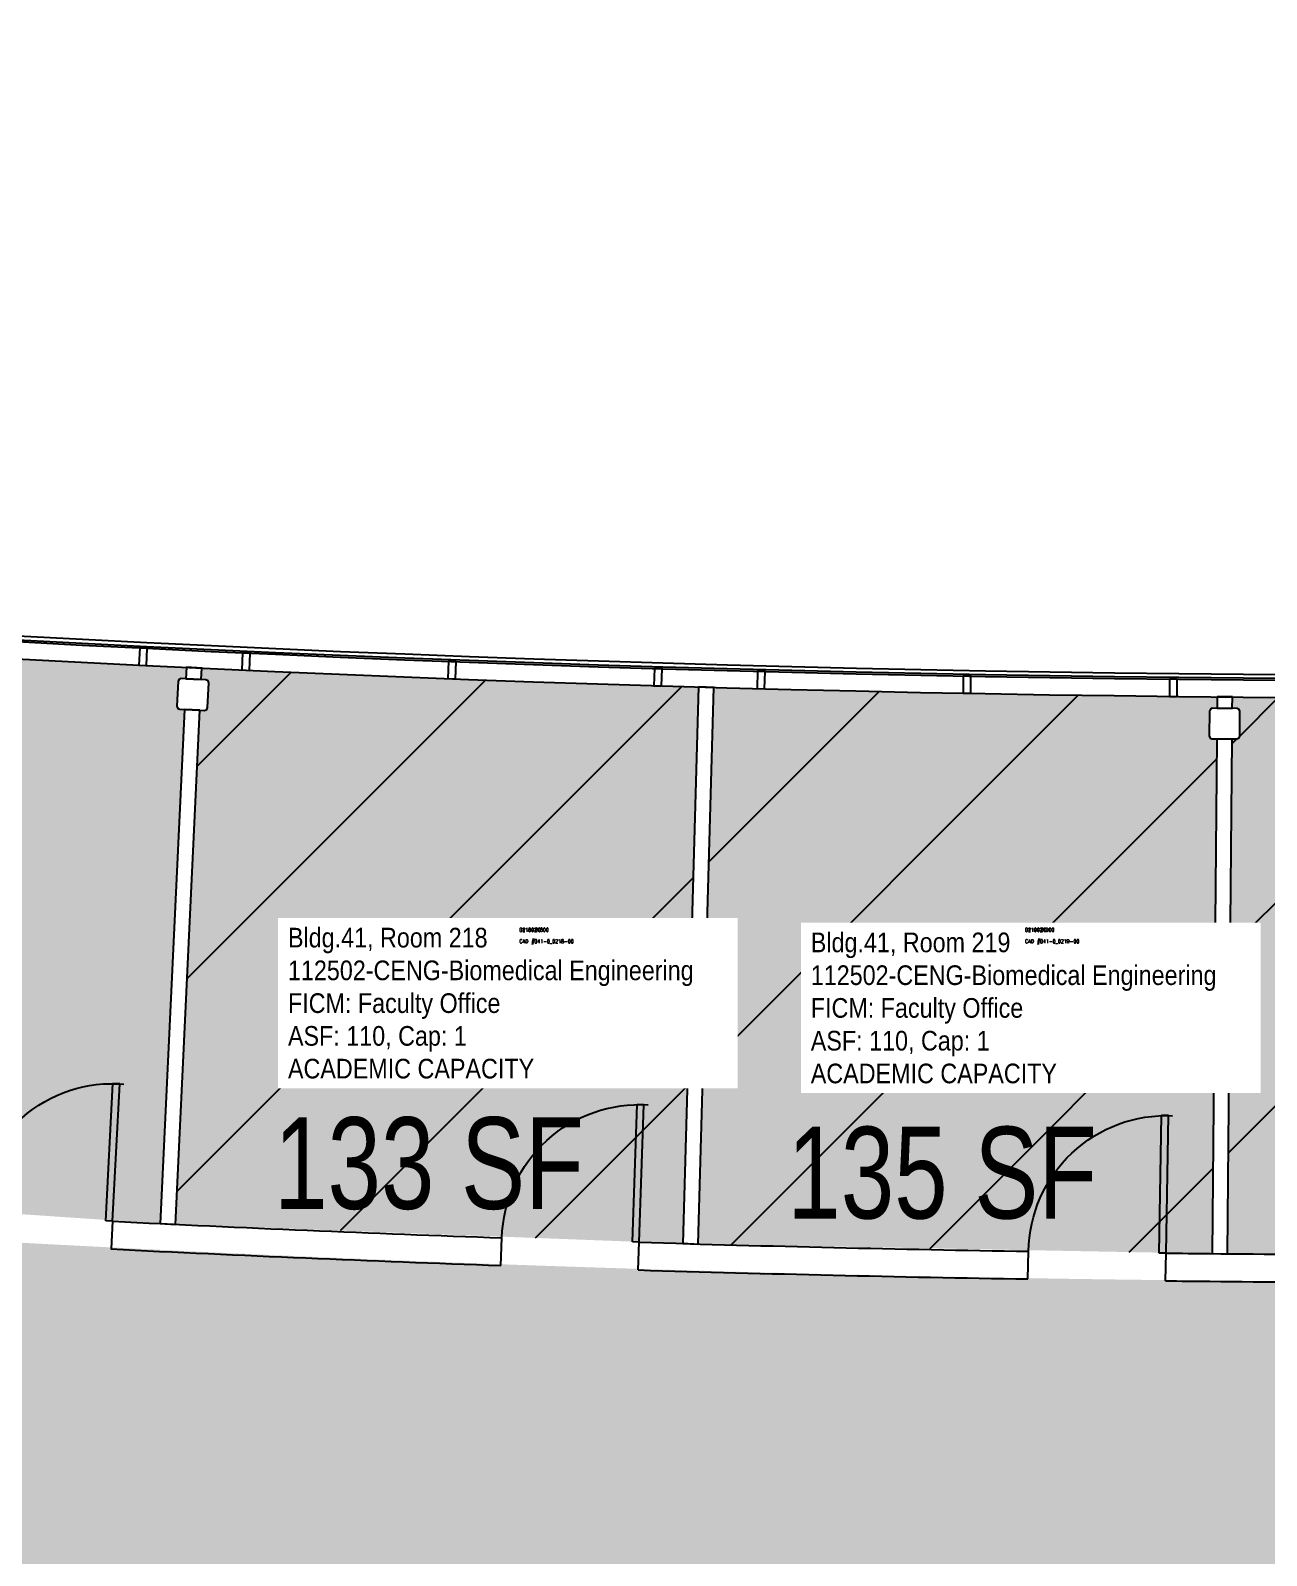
# Model space of a CAD drawing. Header units: inches. Extents: x -2827 to 2347, y -4 to 3466.
# Drawn here: x -2024.8 to -1701.1, y 3062.5 to 3461.7 of the extents above; entities that cross this region are included whole.
import ezdxf
from ezdxf.enums import TextEntityAlignment as Align

# ---------------------------------------------------------------- set-up
doc = ezdxf.new("R2010")
doc.units = ezdxf.units.IN
doc.header["$LTSCALE"] = 10
doc.header["$MEASUREMENT"] = 0
for name, color, linetype in [('A-DOOR', 2, 'CONTINUOUS'), ('A-GLAZ', 1, 'CONTINUOUS'), ('A-GLAZ-SILL', 2, 'CONTINUOUS'), ('A-IDEN-CNUM', 7, 'CONTINUOUS'), ('A-IDEN-RNUM', 7, 'CONTINUOUS'), ('A-IDEN-SNUM', 4, 'CONTINUOUS'), ('A-IDEN-VNUM', 4, 'CONTINUOUS'), ('A-WALL', 5, 'CONTINUOUS'), ('AREA-TEXT', 3, 'CONTINUOUS'), ('Rooms-Capacity', 4, 'CONTINUOUS'), ('Rooms-Category-Color', 7, 'CONTINUOUS'), ('Rooms-College-Color', 7, 'CONTINUOUS'), ('Rooms-Department-Color', 7, 'CONTINUOUS'), ('Rooms-Division-Color', 7, 'CONTINUOUS'), ('Rooms-Information', 7, 'CONTINUOUS')]:
    doc.layers.add(name, color=color, linetype=linetype)
doc.styles.add('AREA', font='arial.ttf', dxfattribs={"height": 24})
doc.styles.add('ROOMSNUMBER', font='TXT.SHX', dxfattribs={"height": 1})
doc.styles.add('ROOMVNUMBER', font='arial.ttf', dxfattribs={"width": 0.85, "height": 30})
pattern_1 = [(45, (0, 0), (-26.51650429449553, 26.51650429449553), [])]

msp = doc.modelspace()

# ---------------------------------------------------------------- hatches: boundary and pattern name
at = {"layer": 'Rooms-Capacity'}
h = msp.add_hatch(dxfattribs=at)
h.set_pattern_fill('ANSI31', color=256, scale=300, style=0)
h.set_pattern_definition(pattern_1)
edge = h.paths.add_edge_path()
edge.add_arc((-1636.057169959459, 10661.34029113917), 7374.563245973552, 267.327752707746, 268.3391322588863)
edge.add_line((-1849.798200398684, 3289.875182982534), (-1854.071101881622, 3144.206121759868))
edge.add_line((-1854.071101881622, 3144.206121759868), (-1986.810942351818, 3149.21126877889))
edge.add_line((-1986.810942351818, 3149.21126877889), (-1980.437057192814, 3283.806480927088))
edge.add_line((-1980.437057192814, 3283.806480927088), (-1979.188570931554, 3283.745051598176))
edge.add_line((-1979.188570931554, 3283.745051598176), (-1978.579566866159, 3284.009224139154))
edge.add_line((-1978.579566866159, 3284.009224139154), (-1978.402619451284, 3284.457287676632))
edge.add_line((-1978.402619451284, 3284.457287676632), (-1978.083186000586, 3290.949433904141))
edge.add_line((-1978.083186000586, 3290.949433904141), (-1978.253949254751, 3291.46382047236))
edge.add_line((-1978.253949254751, 3291.46382047236), (-1978.795422062278, 3291.735385362059))
edge.add_line((-1978.795422062278, 3291.735385362059), (-1980.05780418822, 3291.811197567928))
edge.add_line((-1980.05780418822, 3291.811197567928), (-1979.878532454371, 3294.796329446137))
h = msp.add_hatch(dxfattribs=at)
h.set_pattern_fill('ANSI31', color=256, scale=300, style=0)
h.set_pattern_definition(pattern_1)
edge = h.paths.add_edge_path()
edge.add_arc((-1647.907110858887, 10352.68776579276), 7065.697584003796, 268.39507723192, 269.4640162943948)
edge.add_line((-1714.003489533209, 3287.299339292545), (-1714.030813942416, 3284.298988319281))
edge.add_line((-1714.030813942416, 3284.298988319281), (-1715.296474292874, 3284.310514777899))
edge.add_line((-1715.296474292874, 3284.310514777899), (-1715.781473606825, 3284.069557083771))
edge.add_line((-1715.781473606825, 3284.069557083771), (-1716.053273186088, 3283.567375900224))
edge.add_line((-1716.053273186088, 3283.567375900224), (-1716.112466722727, 3277.067645424977))
edge.add_line((-1716.112466722727, 3277.067645424977), (-1715.820876210928, 3276.467191524804))
edge.add_line((-1715.820876210928, 3276.467191524804), (-1715.369327917695, 3276.310846494511))
edge.add_line((-1715.369327917695, 3276.310846494511), (-1714.120613709104, 3276.299533021633))
edge.add_line((-1714.120613709104, 3276.299533021633), (-1715.380785617277, 3141.55557640229))
edge.add_line((-1715.380785617277, 3141.55557640229), (-1849.925081238151, 3144.070639418438))
edge.add_line((-1849.925081238151, 3144.070639418438), (-1845.799802929163, 3289.761967582628))
h = msp.add_hatch(dxfattribs=at)
h.set_pattern_fill('ANSI31', color=256, scale=300, style=0)
h.set_pattern_definition(pattern_1)
edge = h.paths.add_edge_path()
edge.add_line((-1710.003585678622, 3287.263073719035), (-1710.030911561546, 3284.262560924481))
edge.add_line((-1710.030911561546, 3284.262560924481), (-1708.796743795276, 3284.251321271062))
edge.add_line((-1708.796743795276, 3284.251321271062), (-1708.244830310345, 3284.001657919958))
edge.add_line((-1708.244830310345, 3284.001657919958), (-1708.053604960442, 3283.494522308931))
edge.add_line((-1708.053604960442, 3283.494522308931), (-1708.112798422575, 3276.994791859761))
edge.add_line((-1708.112798422575, 3276.994791859761), (-1708.271660894156, 3276.540001740679))
edge.add_line((-1708.271660894156, 3276.540001740679), (-1708.869597405195, 3276.251652982086))
edge.add_line((-1708.869597405195, 3276.251652982086), (-1710.121418133378, 3276.192626208067))
edge.add_line((-1710.121418133378, 3276.192626208067), (-1711.304735515281, 3141.518608923177))
edge.add_line((-1711.304735515281, 3141.518608923177), (-1577.552935704589, 3141.679428348318))
edge.add_line((-1577.552935704589, 3141.679428348318), (-1578.925716775901, 3276.327399908896))
edge.add_line((-1578.925716775901, 3276.327399908896), (-1580.156946003437, 3276.314847115427))
edge.add_line((-1580.156946003437, 3276.314847115427), (-1580.61142770946, 3276.462447829545))
edge.add_line((-1580.61142770946, 3276.462447829545), (-1580.91455309093, 3277.057161999866))
edge.add_line((-1580.91455309093, 3277.057161999866), (-1580.980819389224, 3283.556824220344))
edge.add_line((-1580.980819389224, 3283.556824220344), (-1580.718762785196, 3284.064157793298))
edge.add_line((-1580.718762785196, 3284.064157793298), (-1580.238504528999, 3284.31443137303))
edge.add_line((-1580.238504528999, 3284.31443137303), (-1579.023131340742, 3284.326377719641))
edge.add_line((-1579.023131340742, 3284.326377719641), (-1579.054048195481, 3287.326108854264))
edge.add_arc((-1647.933518855004, 10360.24112820439), 7073.250402214454, 269.49720449495703, 270.5579564013719, ccw=False)
at = {"layer": 'Rooms-Category-Color', "true_color": 0xfa9ba3}
h = msp.add_hatch(color=241, dxfattribs=at)
edge = h.paths.add_edge_path()
edge.add_arc((-1657.814761675944, 10219.46817188877), 6932.104455000391, 265.0257859014682, 267.3040566304515)
edge.add_line((-1983.871338739991, 3295.036116940901), (-1984.021093761934, 3291.992504346768))
edge.add_line((-1984.021093761934, 3291.992504346768), (-1985.287568345666, 3292.054818758741))
edge.add_line((-1985.287568345666, 3292.054818758741), (-1985.781827971339, 3291.833476621658))
edge.add_line((-1985.781827971339, 3291.833476621658), (-1986.073519781232, 3291.342582643032))
edge.add_line((-1986.073519781232, 3291.342582643032), (-1986.392953246832, 3284.850436473265))
edge.add_line((-1986.392953246832, 3284.850436473265), (-1986.12564226985, 3284.238787259907))
edge.add_line((-1986.12564226985, 3284.238787259907), (-1985.680717125535, 3284.064484976232))
edge.add_line((-1985.680717125535, 3284.064484976232), (-1984.432121902629, 3284.005356553665))
edge.add_line((-1984.432121902629, 3284.005356553665), (-1990.805321961173, 3149.42461175854))
edge.add_line((-1990.805321961173, 3149.42461175854), (-2271.615825916301, 3168.279920347231))
edge.add_line((-2271.615825916301, 3168.279920347231), (-2258.879499047621, 3313.471259311657))
h = msp.add_hatch(color=241, dxfattribs=at)
edge = h.paths.add_edge_path()
edge.add_arc((-1636.057169959459, 10661.34029113917), 7374.563245973552, 267.327752707746, 268.3391322588863)
edge.add_line((-1849.798200398684, 3289.875182982534), (-1854.071101881622, 3144.206121759868))
edge.add_line((-1854.071101881622, 3144.206121759868), (-1986.810942351818, 3149.21126877889))
edge.add_line((-1986.810942351818, 3149.21126877889), (-1980.437057192814, 3283.806480927088))
edge.add_line((-1980.437057192814, 3283.806480927088), (-1979.188570931554, 3283.745051598176))
edge.add_line((-1979.188570931554, 3283.745051598176), (-1978.579566866159, 3284.009224139154))
edge.add_line((-1978.579566866159, 3284.009224139154), (-1978.402619451284, 3284.457287676632))
edge.add_line((-1978.402619451284, 3284.457287676632), (-1978.083186000586, 3290.949433904141))
edge.add_line((-1978.083186000586, 3290.949433904141), (-1978.253949254751, 3291.46382047236))
edge.add_line((-1978.253949254751, 3291.46382047236), (-1978.795422062278, 3291.735385362059))
edge.add_line((-1978.795422062278, 3291.735385362059), (-1980.05780418822, 3291.811197567928))
edge.add_line((-1980.05780418822, 3291.811197567928), (-1979.878532454371, 3294.796329446137))
at = {"layer": 'Rooms-Category-Color', "true_color": 0xadadad}
h = msp.add_hatch(color=253, dxfattribs=at)
edge = h.paths.add_edge_path()
edge.add_arc((-1648.002335816285, 10346.00034947686), 7212.00983942412, 279.3134992422995, 281.8744212178503)
edge.add_line((-164.0063617378223, 3288.32071146061), (-164.0038253890999, 3223.699612770132))
edge.add_line((-164.0038253890999, 3223.699612770132), (-459.4398868530989, 3176.907137539238))
edge.add_line((-459.4398868530989, 3176.907137539238), (-457.5626732707024, 3165.054877476767))
edge.add_line((-457.5626732707024, 3165.054877476767), (-164.0038254483136, 3211.550031278282))
edge.add_line((-164.0038254483136, 3211.550031278282), (-164.0038253962994, 3044.000372629624))
edge.add_line((-164.0038253962994, 3044.000372629624), (-384.0023359954357, 3044.00037426874))
edge.add_line((-384.0023359954357, 3044.00037426874), (-384.0023360848427, 2905.000375539064))
edge.add_line((-384.0023360848427, 2905.000375539064), (-456.0023361295462, 2905.000375304371))
edge.add_line((-456.0023361295462, 2905.000375304371), (-456.0023360401392, 3044.000374779105))
edge.add_line((-456.0023360401392, 3044.000374779105), (-1408.002335773064, 3044.000376095995))
edge.add_line((-1408.002335773064, 3044.000376095995), (-1408.002336323261, 2804.000375477597))
edge.add_line((-1408.002336323261, 2804.000375477597), (-1480.002336263657, 2804.000375466421))
edge.add_line((-1480.002336263657, 2804.000375466421), (-1480.002336114645, 3044.000375481322))
edge.add_line((-1480.002336114645, 3044.000375481322), (-1680.002336040139, 3044.000375436619))
edge.add_line((-1680.002336040139, 3044.000375436619), (-1680.00233605504, 2905.000375442207))
edge.add_line((-1680.00233605504, 2905.000375442207), (-1752.002336159348, 2905.000375449657))
edge.add_line((-1752.002336159348, 2905.000375449657), (-1752.00233605504, 3044.000375436619))
edge.add_line((-1752.00233605504, 3044.000375436619), (-1880.002336053993, 3044.000375440344))
edge.add_line((-1880.002336053993, 3044.000375440344), (-1880.00233605504, 3008.00037542358))
edge.add_line((-1880.00233605504, 3008.00037542358), (-1944.002336114645, 3008.00037542358))
edge.add_line((-1944.002336114645, 3008.00037542358), (-1944.002336159348, 3044.000375460833))
edge.add_line((-1944.002336159348, 3044.000375460833), (-2032.002336180346, 3044.000375445932))
edge.add_line((-2032.002336180346, 3044.000375445932), (-2032.00233617425, 3008.00037544407))
edge.add_line((-2032.00233617425, 3008.00037544407), (-2104.002336129546, 3008.000375421718))
edge.add_line((-2104.002336129546, 3008.000375421718), (-2104.002336129546, 3044.000375425443))
edge.add_line((-2104.002336129546, 3044.000375425443), (-2128.002336274832, 3044.000375410542))
edge.add_line((-2128.002336274832, 3044.000375410542), (-2128.002336129546, 2810.000375354422))
edge.add_line((-2128.002336129546, 2810.000375354422), (-2184.002335823572, 2810.000375429168))
edge.add_line((-2184.002335823572, 2810.000375429168), (-2184.002336144447, 3154.536665072665))
edge.add_arc((-1643.578531144244, 10297.54033888868), 7163.418134742656, 265.6733712704754, 278.2960996600179)
edge.add_arc((-1693.985426125331, 10643.23178521228), 7512.765284613582, 278.2960996600179, 279.2927101304729)
at = {"layer": 'Rooms-Category-Color', "true_color": 0xfa9ba3}
h = msp.add_hatch(color=241, dxfattribs=at)
edge = h.paths.add_edge_path()
edge.add_arc((-1647.907110858887, 10352.68776579276), 7065.697584003796, 268.39507723192, 269.4640162943948)
edge.add_line((-1714.003489533209, 3287.299339292545), (-1714.030813942416, 3284.298988319281))
edge.add_line((-1714.030813942416, 3284.298988319281), (-1715.296474292874, 3284.310514777899))
edge.add_line((-1715.296474292874, 3284.310514777899), (-1715.781473606825, 3284.069557083771))
edge.add_line((-1715.781473606825, 3284.069557083771), (-1716.053273186088, 3283.567375900224))
edge.add_line((-1716.053273186088, 3283.567375900224), (-1716.112466722727, 3277.067645424977))
edge.add_line((-1716.112466722727, 3277.067645424977), (-1715.820876210928, 3276.467191524804))
edge.add_line((-1715.820876210928, 3276.467191524804), (-1715.369327917695, 3276.310846494511))
edge.add_line((-1715.369327917695, 3276.310846494511), (-1714.120613709104, 3276.299533021633))
edge.add_line((-1714.120613709104, 3276.299533021633), (-1715.380785617277, 3141.55557640229))
edge.add_line((-1715.380785617277, 3141.55557640229), (-1849.925081238151, 3144.070639418438))
edge.add_line((-1849.925081238151, 3144.070639418438), (-1845.799802929163, 3289.761967582628))
h = msp.add_hatch(color=241, dxfattribs=at)
edge = h.paths.add_edge_path()
edge.add_line((-1710.003585678622, 3287.263073719035), (-1710.030911561546, 3284.262560924481))
edge.add_line((-1710.030911561546, 3284.262560924481), (-1708.796743795276, 3284.251321271062))
edge.add_line((-1708.796743795276, 3284.251321271062), (-1708.244830310345, 3284.001657919958))
edge.add_line((-1708.244830310345, 3284.001657919958), (-1708.053604960442, 3283.494522308931))
edge.add_line((-1708.053604960442, 3283.494522308931), (-1708.112798422575, 3276.994791859761))
edge.add_line((-1708.112798422575, 3276.994791859761), (-1708.271660894156, 3276.540001740679))
edge.add_line((-1708.271660894156, 3276.540001740679), (-1708.869597405195, 3276.251652982086))
edge.add_line((-1708.869597405195, 3276.251652982086), (-1710.121418133378, 3276.192626208067))
edge.add_line((-1710.121418133378, 3276.192626208067), (-1711.304735515281, 3141.518608923177))
edge.add_line((-1711.304735515281, 3141.518608923177), (-1577.552935704589, 3141.679428348318))
edge.add_line((-1577.552935704589, 3141.679428348318), (-1578.925716775901, 3276.327399908896))
edge.add_line((-1578.925716775901, 3276.327399908896), (-1580.156946003437, 3276.314847115427))
edge.add_line((-1580.156946003437, 3276.314847115427), (-1580.61142770946, 3276.462447829545))
edge.add_line((-1580.61142770946, 3276.462447829545), (-1580.91455309093, 3277.057161999866))
edge.add_line((-1580.91455309093, 3277.057161999866), (-1580.980819389224, 3283.556824220344))
edge.add_line((-1580.980819389224, 3283.556824220344), (-1580.718762785196, 3284.064157793298))
edge.add_line((-1580.718762785196, 3284.064157793298), (-1580.238504528999, 3284.31443137303))
edge.add_line((-1580.238504528999, 3284.31443137303), (-1579.023131340742, 3284.326377719641))
edge.add_line((-1579.023131340742, 3284.326377719641), (-1579.054048195481, 3287.326108854264))
edge.add_arc((-1647.933518855004, 10360.24112820439), 7073.250402214454, 269.49720449495703, 270.5579564013719, ccw=False)
at = {"layer": 'Rooms-College-Color', "true_color": 0x99d7b2}
h = msp.add_hatch(color=253, dxfattribs=at)
edge = h.paths.add_edge_path()
edge.add_arc((-1657.814761675944, 10219.46817188877), 6932.104455000391, 265.0257859014682, 267.3040566304515)
edge.add_line((-1983.871338739991, 3295.036116940901), (-1984.021093761934, 3291.992504346768))
edge.add_line((-1984.021093761934, 3291.992504346768), (-1985.287568345666, 3292.054818758741))
edge.add_line((-1985.287568345666, 3292.054818758741), (-1985.781827971339, 3291.833476621658))
edge.add_line((-1985.781827971339, 3291.833476621658), (-1986.073519781232, 3291.342582643032))
edge.add_line((-1986.073519781232, 3291.342582643032), (-1986.392953246832, 3284.850436473265))
edge.add_line((-1986.392953246832, 3284.850436473265), (-1986.12564226985, 3284.238787259907))
edge.add_line((-1986.12564226985, 3284.238787259907), (-1985.680717125535, 3284.064484976232))
edge.add_line((-1985.680717125535, 3284.064484976232), (-1984.432121902629, 3284.005356553665))
edge.add_line((-1984.432121902629, 3284.005356553665), (-1990.805321961173, 3149.42461175854))
edge.add_line((-1990.805321961173, 3149.42461175854), (-2271.615825916301, 3168.279920347231))
edge.add_line((-2271.615825916301, 3168.279920347231), (-2258.879499047621, 3313.471259311657))
h = msp.add_hatch(color=253, dxfattribs=at)
edge = h.paths.add_edge_path()
edge.add_arc((-1636.057169959459, 10661.34029113917), 7374.563245973552, 267.327752707746, 268.3391322588863)
edge.add_line((-1849.798200398684, 3289.875182982534), (-1854.071101881622, 3144.206121759868))
edge.add_line((-1854.071101881622, 3144.206121759868), (-1986.810942351818, 3149.21126877889))
edge.add_line((-1986.810942351818, 3149.21126877889), (-1980.437057192814, 3283.806480927088))
edge.add_line((-1980.437057192814, 3283.806480927088), (-1979.188570931554, 3283.745051598176))
edge.add_line((-1979.188570931554, 3283.745051598176), (-1978.579566866159, 3284.009224139154))
edge.add_line((-1978.579566866159, 3284.009224139154), (-1978.402619451284, 3284.457287676632))
edge.add_line((-1978.402619451284, 3284.457287676632), (-1978.083186000586, 3290.949433904141))
edge.add_line((-1978.083186000586, 3290.949433904141), (-1978.253949254751, 3291.46382047236))
edge.add_line((-1978.253949254751, 3291.46382047236), (-1978.795422062278, 3291.735385362059))
edge.add_line((-1978.795422062278, 3291.735385362059), (-1980.05780418822, 3291.811197567928))
edge.add_line((-1980.05780418822, 3291.811197567928), (-1979.878532454371, 3294.796329446137))
at = {"layer": 'Rooms-College-Color', "true_color": 0xadadad}
h = msp.add_hatch(color=253, dxfattribs=at)
edge = h.paths.add_edge_path()
edge.add_arc((-1648.002335816285, 10346.00034947686), 7212.00983942412, 279.3134992422995, 281.8744212178503)
edge.add_line((-164.0063617378223, 3288.32071146061), (-164.0038253890999, 3223.699612770132))
edge.add_line((-164.0038253890999, 3223.699612770132), (-459.4398868530989, 3176.907137539238))
edge.add_line((-459.4398868530989, 3176.907137539238), (-457.5626732707024, 3165.054877476767))
edge.add_line((-457.5626732707024, 3165.054877476767), (-164.0038254483136, 3211.550031278282))
edge.add_line((-164.0038254483136, 3211.550031278282), (-164.0038253962994, 3044.000372629624))
edge.add_line((-164.0038253962994, 3044.000372629624), (-384.0023359954357, 3044.00037426874))
edge.add_line((-384.0023359954357, 3044.00037426874), (-384.0023360848427, 2905.000375539064))
edge.add_line((-384.0023360848427, 2905.000375539064), (-456.0023361295462, 2905.000375304371))
edge.add_line((-456.0023361295462, 2905.000375304371), (-456.0023360401392, 3044.000374779105))
edge.add_line((-456.0023360401392, 3044.000374779105), (-1408.002335773064, 3044.000376095995))
edge.add_line((-1408.002335773064, 3044.000376095995), (-1408.002336323261, 2804.000375477597))
edge.add_line((-1408.002336323261, 2804.000375477597), (-1480.002336263657, 2804.000375466421))
edge.add_line((-1480.002336263657, 2804.000375466421), (-1480.002336114645, 3044.000375481322))
edge.add_line((-1480.002336114645, 3044.000375481322), (-1680.002336040139, 3044.000375436619))
edge.add_line((-1680.002336040139, 3044.000375436619), (-1680.00233605504, 2905.000375442207))
edge.add_line((-1680.00233605504, 2905.000375442207), (-1752.002336159348, 2905.000375449657))
edge.add_line((-1752.002336159348, 2905.000375449657), (-1752.00233605504, 3044.000375436619))
edge.add_line((-1752.00233605504, 3044.000375436619), (-1880.002336053993, 3044.000375440344))
edge.add_line((-1880.002336053993, 3044.000375440344), (-1880.00233605504, 3008.00037542358))
edge.add_line((-1880.00233605504, 3008.00037542358), (-1944.002336114645, 3008.00037542358))
edge.add_line((-1944.002336114645, 3008.00037542358), (-1944.002336159348, 3044.000375460833))
edge.add_line((-1944.002336159348, 3044.000375460833), (-2032.002336180346, 3044.000375445932))
edge.add_line((-2032.002336180346, 3044.000375445932), (-2032.00233617425, 3008.00037544407))
edge.add_line((-2032.00233617425, 3008.00037544407), (-2104.002336129546, 3008.000375421718))
edge.add_line((-2104.002336129546, 3008.000375421718), (-2104.002336129546, 3044.000375425443))
edge.add_line((-2104.002336129546, 3044.000375425443), (-2128.002336274832, 3044.000375410542))
edge.add_line((-2128.002336274832, 3044.000375410542), (-2128.002336129546, 2810.000375354422))
edge.add_line((-2128.002336129546, 2810.000375354422), (-2184.002335823572, 2810.000375429168))
edge.add_line((-2184.002335823572, 2810.000375429168), (-2184.002336144447, 3154.536665072665))
edge.add_arc((-1643.578531144244, 10297.54033888868), 7163.418134742656, 265.6733712704754, 278.2960996600179)
edge.add_arc((-1693.985426125331, 10643.23178521228), 7512.765284613582, 278.2960996600179, 279.2927101304729)
at = {"layer": 'Rooms-College-Color', "true_color": 0x99d7b2}
h = msp.add_hatch(color=253, dxfattribs=at)
edge = h.paths.add_edge_path()
edge.add_arc((-1647.907110858887, 10352.68776579276), 7065.697584003796, 268.39507723192, 269.4640162943948)
edge.add_line((-1714.003489533209, 3287.299339292545), (-1714.030813942416, 3284.298988319281))
edge.add_line((-1714.030813942416, 3284.298988319281), (-1715.296474292874, 3284.310514777899))
edge.add_line((-1715.296474292874, 3284.310514777899), (-1715.781473606825, 3284.069557083771))
edge.add_line((-1715.781473606825, 3284.069557083771), (-1716.053273186088, 3283.567375900224))
edge.add_line((-1716.053273186088, 3283.567375900224), (-1716.112466722727, 3277.067645424977))
edge.add_line((-1716.112466722727, 3277.067645424977), (-1715.820876210928, 3276.467191524804))
edge.add_line((-1715.820876210928, 3276.467191524804), (-1715.369327917695, 3276.310846494511))
edge.add_line((-1715.369327917695, 3276.310846494511), (-1714.120613709104, 3276.299533021633))
edge.add_line((-1714.120613709104, 3276.299533021633), (-1715.380785617277, 3141.55557640229))
edge.add_line((-1715.380785617277, 3141.55557640229), (-1849.925081238151, 3144.070639418438))
edge.add_line((-1849.925081238151, 3144.070639418438), (-1845.799802929163, 3289.761967582628))
h = msp.add_hatch(color=253, dxfattribs=at)
edge = h.paths.add_edge_path()
edge.add_line((-1710.003585678622, 3287.263073719035), (-1710.030911561546, 3284.262560924481))
edge.add_line((-1710.030911561546, 3284.262560924481), (-1708.796743795276, 3284.251321271062))
edge.add_line((-1708.796743795276, 3284.251321271062), (-1708.244830310345, 3284.001657919958))
edge.add_line((-1708.244830310345, 3284.001657919958), (-1708.053604960442, 3283.494522308931))
edge.add_line((-1708.053604960442, 3283.494522308931), (-1708.112798422575, 3276.994791859761))
edge.add_line((-1708.112798422575, 3276.994791859761), (-1708.271660894156, 3276.540001740679))
edge.add_line((-1708.271660894156, 3276.540001740679), (-1708.869597405195, 3276.251652982086))
edge.add_line((-1708.869597405195, 3276.251652982086), (-1710.121418133378, 3276.192626208067))
edge.add_line((-1710.121418133378, 3276.192626208067), (-1711.304735515281, 3141.518608923177))
edge.add_line((-1711.304735515281, 3141.518608923177), (-1577.552935704589, 3141.679428348318))
edge.add_line((-1577.552935704589, 3141.679428348318), (-1578.925716775901, 3276.327399908896))
edge.add_line((-1578.925716775901, 3276.327399908896), (-1580.156946003437, 3276.314847115427))
edge.add_line((-1580.156946003437, 3276.314847115427), (-1580.61142770946, 3276.462447829545))
edge.add_line((-1580.61142770946, 3276.462447829545), (-1580.91455309093, 3277.057161999866))
edge.add_line((-1580.91455309093, 3277.057161999866), (-1580.980819389224, 3283.556824220344))
edge.add_line((-1580.980819389224, 3283.556824220344), (-1580.718762785196, 3284.064157793298))
edge.add_line((-1580.718762785196, 3284.064157793298), (-1580.238504528999, 3284.31443137303))
edge.add_line((-1580.238504528999, 3284.31443137303), (-1579.023131340742, 3284.326377719641))
edge.add_line((-1579.023131340742, 3284.326377719641), (-1579.054048195481, 3287.326108854264))
edge.add_arc((-1647.933518855004, 10360.24112820439), 7073.250402214454, 269.49720449495703, 270.5579564013719, ccw=False)
at = {"layer": 'Rooms-Department-Color', "true_color": 0x99d7b2}
h = msp.add_hatch(color=253, dxfattribs=at)
edge = h.paths.add_edge_path()
edge.add_arc((-1657.814761675944, 10219.46817188877), 6932.104455000391, 265.0257859014682, 267.3040566304515)
edge.add_line((-1983.871338739991, 3295.036116940901), (-1984.021093761934, 3291.992504346768))
edge.add_line((-1984.021093761934, 3291.992504346768), (-1985.287568345666, 3292.054818758741))
edge.add_line((-1985.287568345666, 3292.054818758741), (-1985.781827971339, 3291.833476621658))
edge.add_line((-1985.781827971339, 3291.833476621658), (-1986.073519781232, 3291.342582643032))
edge.add_line((-1986.073519781232, 3291.342582643032), (-1986.392953246832, 3284.850436473265))
edge.add_line((-1986.392953246832, 3284.850436473265), (-1986.12564226985, 3284.238787259907))
edge.add_line((-1986.12564226985, 3284.238787259907), (-1985.680717125535, 3284.064484976232))
edge.add_line((-1985.680717125535, 3284.064484976232), (-1984.432121902629, 3284.005356553665))
edge.add_line((-1984.432121902629, 3284.005356553665), (-1990.805321961173, 3149.42461175854))
edge.add_line((-1990.805321961173, 3149.42461175854), (-2271.615825916301, 3168.279920347231))
edge.add_line((-2271.615825916301, 3168.279920347231), (-2258.879499047621, 3313.471259311657))
h = msp.add_hatch(color=253, dxfattribs=at)
edge = h.paths.add_edge_path()
edge.add_arc((-1636.057169959459, 10661.34029113917), 7374.563245973552, 267.327752707746, 268.3391322588863)
edge.add_line((-1849.798200398684, 3289.875182982534), (-1854.071101881622, 3144.206121759868))
edge.add_line((-1854.071101881622, 3144.206121759868), (-1986.810942351818, 3149.21126877889))
edge.add_line((-1986.810942351818, 3149.21126877889), (-1980.437057192814, 3283.806480927088))
edge.add_line((-1980.437057192814, 3283.806480927088), (-1979.188570931554, 3283.745051598176))
edge.add_line((-1979.188570931554, 3283.745051598176), (-1978.579566866159, 3284.009224139154))
edge.add_line((-1978.579566866159, 3284.009224139154), (-1978.402619451284, 3284.457287676632))
edge.add_line((-1978.402619451284, 3284.457287676632), (-1978.083186000586, 3290.949433904141))
edge.add_line((-1978.083186000586, 3290.949433904141), (-1978.253949254751, 3291.46382047236))
edge.add_line((-1978.253949254751, 3291.46382047236), (-1978.795422062278, 3291.735385362059))
edge.add_line((-1978.795422062278, 3291.735385362059), (-1980.05780418822, 3291.811197567928))
edge.add_line((-1980.05780418822, 3291.811197567928), (-1979.878532454371, 3294.796329446137))
at = {"layer": 'Rooms-Department-Color', "true_color": 0xacacac}
h = msp.add_hatch(color=253, dxfattribs=at)
edge = h.paths.add_edge_path()
edge.add_arc((-1648.002335816285, 10346.00034947686), 7212.00983942412, 279.3134992422995, 281.8744212178503)
edge.add_line((-164.0063617378223, 3288.32071146061), (-164.0038253890999, 3223.699612770132))
edge.add_line((-164.0038253890999, 3223.699612770132), (-459.4398868530989, 3176.907137539238))
edge.add_line((-459.4398868530989, 3176.907137539238), (-457.5626732707024, 3165.054877476767))
edge.add_line((-457.5626732707024, 3165.054877476767), (-164.0038254483136, 3211.550031278282))
edge.add_line((-164.0038254483136, 3211.550031278282), (-164.0038253962994, 3044.000372629624))
edge.add_line((-164.0038253962994, 3044.000372629624), (-384.0023359954357, 3044.00037426874))
edge.add_line((-384.0023359954357, 3044.00037426874), (-384.0023360848427, 2905.000375539064))
edge.add_line((-384.0023360848427, 2905.000375539064), (-456.0023361295462, 2905.000375304371))
edge.add_line((-456.0023361295462, 2905.000375304371), (-456.0023360401392, 3044.000374779105))
edge.add_line((-456.0023360401392, 3044.000374779105), (-1408.002335773064, 3044.000376095995))
edge.add_line((-1408.002335773064, 3044.000376095995), (-1408.002336323261, 2804.000375477597))
edge.add_line((-1408.002336323261, 2804.000375477597), (-1480.002336263657, 2804.000375466421))
edge.add_line((-1480.002336263657, 2804.000375466421), (-1480.002336114645, 3044.000375481322))
edge.add_line((-1480.002336114645, 3044.000375481322), (-1680.002336040139, 3044.000375436619))
edge.add_line((-1680.002336040139, 3044.000375436619), (-1680.00233605504, 2905.000375442207))
edge.add_line((-1680.00233605504, 2905.000375442207), (-1752.002336159348, 2905.000375449657))
edge.add_line((-1752.002336159348, 2905.000375449657), (-1752.00233605504, 3044.000375436619))
edge.add_line((-1752.00233605504, 3044.000375436619), (-1880.002336053993, 3044.000375440344))
edge.add_line((-1880.002336053993, 3044.000375440344), (-1880.00233605504, 3008.00037542358))
edge.add_line((-1880.00233605504, 3008.00037542358), (-1944.002336114645, 3008.00037542358))
edge.add_line((-1944.002336114645, 3008.00037542358), (-1944.002336159348, 3044.000375460833))
edge.add_line((-1944.002336159348, 3044.000375460833), (-2032.002336180346, 3044.000375445932))
edge.add_line((-2032.002336180346, 3044.000375445932), (-2032.00233617425, 3008.00037544407))
edge.add_line((-2032.00233617425, 3008.00037544407), (-2104.002336129546, 3008.000375421718))
edge.add_line((-2104.002336129546, 3008.000375421718), (-2104.002336129546, 3044.000375425443))
edge.add_line((-2104.002336129546, 3044.000375425443), (-2128.002336274832, 3044.000375410542))
edge.add_line((-2128.002336274832, 3044.000375410542), (-2128.002336129546, 2810.000375354422))
edge.add_line((-2128.002336129546, 2810.000375354422), (-2184.002335823572, 2810.000375429168))
edge.add_line((-2184.002335823572, 2810.000375429168), (-2184.002336144447, 3154.536665072665))
edge.add_arc((-1643.578531144244, 10297.54033888868), 7163.418134742656, 265.6733712704754, 278.2960996600179)
edge.add_arc((-1693.985426125331, 10643.23178521228), 7512.765284613582, 278.2960996600179, 279.2927101304729)
at = {"layer": 'Rooms-Department-Color', "true_color": 0x99d7b2}
h = msp.add_hatch(color=253, dxfattribs=at)
edge = h.paths.add_edge_path()
edge.add_arc((-1647.907110858887, 10352.68776579276), 7065.697584003796, 268.39507723192, 269.4640162943948)
edge.add_line((-1714.003489533209, 3287.299339292545), (-1714.030813942416, 3284.298988319281))
edge.add_line((-1714.030813942416, 3284.298988319281), (-1715.296474292874, 3284.310514777899))
edge.add_line((-1715.296474292874, 3284.310514777899), (-1715.781473606825, 3284.069557083771))
edge.add_line((-1715.781473606825, 3284.069557083771), (-1716.053273186088, 3283.567375900224))
edge.add_line((-1716.053273186088, 3283.567375900224), (-1716.112466722727, 3277.067645424977))
edge.add_line((-1716.112466722727, 3277.067645424977), (-1715.820876210928, 3276.467191524804))
edge.add_line((-1715.820876210928, 3276.467191524804), (-1715.369327917695, 3276.310846494511))
edge.add_line((-1715.369327917695, 3276.310846494511), (-1714.120613709104, 3276.299533021633))
edge.add_line((-1714.120613709104, 3276.299533021633), (-1715.380785617277, 3141.55557640229))
edge.add_line((-1715.380785617277, 3141.55557640229), (-1849.925081238151, 3144.070639418438))
edge.add_line((-1849.925081238151, 3144.070639418438), (-1845.799802929163, 3289.761967582628))
h = msp.add_hatch(color=253, dxfattribs=at)
edge = h.paths.add_edge_path()
edge.add_line((-1710.003585678622, 3287.263073719035), (-1710.030911561546, 3284.262560924481))
edge.add_line((-1710.030911561546, 3284.262560924481), (-1708.796743795276, 3284.251321271062))
edge.add_line((-1708.796743795276, 3284.251321271062), (-1708.244830310345, 3284.001657919958))
edge.add_line((-1708.244830310345, 3284.001657919958), (-1708.053604960442, 3283.494522308931))
edge.add_line((-1708.053604960442, 3283.494522308931), (-1708.112798422575, 3276.994791859761))
edge.add_line((-1708.112798422575, 3276.994791859761), (-1708.271660894156, 3276.540001740679))
edge.add_line((-1708.271660894156, 3276.540001740679), (-1708.869597405195, 3276.251652982086))
edge.add_line((-1708.869597405195, 3276.251652982086), (-1710.121418133378, 3276.192626208067))
edge.add_line((-1710.121418133378, 3276.192626208067), (-1711.304735515281, 3141.518608923177))
edge.add_line((-1711.304735515281, 3141.518608923177), (-1577.552935704589, 3141.679428348318))
edge.add_line((-1577.552935704589, 3141.679428348318), (-1578.925716775901, 3276.327399908896))
edge.add_line((-1578.925716775901, 3276.327399908896), (-1580.156946003437, 3276.314847115427))
edge.add_line((-1580.156946003437, 3276.314847115427), (-1580.61142770946, 3276.462447829545))
edge.add_line((-1580.61142770946, 3276.462447829545), (-1580.91455309093, 3277.057161999866))
edge.add_line((-1580.91455309093, 3277.057161999866), (-1580.980819389224, 3283.556824220344))
edge.add_line((-1580.980819389224, 3283.556824220344), (-1580.718762785196, 3284.064157793298))
edge.add_line((-1580.718762785196, 3284.064157793298), (-1580.238504528999, 3284.31443137303))
edge.add_line((-1580.238504528999, 3284.31443137303), (-1579.023131340742, 3284.326377719641))
edge.add_line((-1579.023131340742, 3284.326377719641), (-1579.054048195481, 3287.326108854264))
edge.add_arc((-1647.933518855004, 10360.24112820439), 7073.250402214454, 269.49720449495703, 270.5579564013719, ccw=False)
at = {"layer": 'Rooms-Division-Color', "true_color": 0x99d7b2}
h = msp.add_hatch(color=253, dxfattribs=at)
edge = h.paths.add_edge_path()
edge.add_arc((-1657.814761675944, 10219.46817188877), 6932.104455000391, 265.0257859014682, 267.3040566304515)
edge.add_line((-1983.871338739991, 3295.036116940901), (-1984.021093761934, 3291.992504346768))
edge.add_line((-1984.021093761934, 3291.992504346768), (-1985.287568345666, 3292.054818758741))
edge.add_line((-1985.287568345666, 3292.054818758741), (-1985.781827971339, 3291.833476621658))
edge.add_line((-1985.781827971339, 3291.833476621658), (-1986.073519781232, 3291.342582643032))
edge.add_line((-1986.073519781232, 3291.342582643032), (-1986.392953246832, 3284.850436473265))
edge.add_line((-1986.392953246832, 3284.850436473265), (-1986.12564226985, 3284.238787259907))
edge.add_line((-1986.12564226985, 3284.238787259907), (-1985.680717125535, 3284.064484976232))
edge.add_line((-1985.680717125535, 3284.064484976232), (-1984.432121902629, 3284.005356553665))
edge.add_line((-1984.432121902629, 3284.005356553665), (-1990.805321961173, 3149.42461175854))
edge.add_line((-1990.805321961173, 3149.42461175854), (-2271.615825916301, 3168.279920347231))
edge.add_line((-2271.615825916301, 3168.279920347231), (-2258.879499047621, 3313.471259311657))
h = msp.add_hatch(color=253, dxfattribs=at)
edge = h.paths.add_edge_path()
edge.add_arc((-1636.057169959459, 10661.34029113917), 7374.563245973552, 267.327752707746, 268.3391322588863)
edge.add_line((-1849.798200398684, 3289.875182982534), (-1854.071101881622, 3144.206121759868))
edge.add_line((-1854.071101881622, 3144.206121759868), (-1986.810942351818, 3149.21126877889))
edge.add_line((-1986.810942351818, 3149.21126877889), (-1980.437057192814, 3283.806480927088))
edge.add_line((-1980.437057192814, 3283.806480927088), (-1979.188570931554, 3283.745051598176))
edge.add_line((-1979.188570931554, 3283.745051598176), (-1978.579566866159, 3284.009224139154))
edge.add_line((-1978.579566866159, 3284.009224139154), (-1978.402619451284, 3284.457287676632))
edge.add_line((-1978.402619451284, 3284.457287676632), (-1978.083186000586, 3290.949433904141))
edge.add_line((-1978.083186000586, 3290.949433904141), (-1978.253949254751, 3291.46382047236))
edge.add_line((-1978.253949254751, 3291.46382047236), (-1978.795422062278, 3291.735385362059))
edge.add_line((-1978.795422062278, 3291.735385362059), (-1980.05780418822, 3291.811197567928))
edge.add_line((-1980.05780418822, 3291.811197567928), (-1979.878532454371, 3294.796329446137))
at = {"layer": 'Rooms-Division-Color', "true_color": 0xadadad}
h = msp.add_hatch(color=253, dxfattribs=at)
edge = h.paths.add_edge_path()
edge.add_arc((-1648.002335816285, 10346.00034947686), 7212.00983942412, 279.3134992422995, 281.8744212178503)
edge.add_line((-164.0063617378223, 3288.32071146061), (-164.0038253890999, 3223.699612770132))
edge.add_line((-164.0038253890999, 3223.699612770132), (-459.4398868530989, 3176.907137539238))
edge.add_line((-459.4398868530989, 3176.907137539238), (-457.5626732707024, 3165.054877476767))
edge.add_line((-457.5626732707024, 3165.054877476767), (-164.0038254483136, 3211.550031278282))
edge.add_line((-164.0038254483136, 3211.550031278282), (-164.0038253962994, 3044.000372629624))
edge.add_line((-164.0038253962994, 3044.000372629624), (-384.0023359954357, 3044.00037426874))
edge.add_line((-384.0023359954357, 3044.00037426874), (-384.0023360848427, 2905.000375539064))
edge.add_line((-384.0023360848427, 2905.000375539064), (-456.0023361295462, 2905.000375304371))
edge.add_line((-456.0023361295462, 2905.000375304371), (-456.0023360401392, 3044.000374779105))
edge.add_line((-456.0023360401392, 3044.000374779105), (-1408.002335773064, 3044.000376095995))
edge.add_line((-1408.002335773064, 3044.000376095995), (-1408.002336323261, 2804.000375477597))
edge.add_line((-1408.002336323261, 2804.000375477597), (-1480.002336263657, 2804.000375466421))
edge.add_line((-1480.002336263657, 2804.000375466421), (-1480.002336114645, 3044.000375481322))
edge.add_line((-1480.002336114645, 3044.000375481322), (-1680.002336040139, 3044.000375436619))
edge.add_line((-1680.002336040139, 3044.000375436619), (-1680.00233605504, 2905.000375442207))
edge.add_line((-1680.00233605504, 2905.000375442207), (-1752.002336159348, 2905.000375449657))
edge.add_line((-1752.002336159348, 2905.000375449657), (-1752.00233605504, 3044.000375436619))
edge.add_line((-1752.00233605504, 3044.000375436619), (-1880.002336053993, 3044.000375440344))
edge.add_line((-1880.002336053993, 3044.000375440344), (-1880.00233605504, 3008.00037542358))
edge.add_line((-1880.00233605504, 3008.00037542358), (-1944.002336114645, 3008.00037542358))
edge.add_line((-1944.002336114645, 3008.00037542358), (-1944.002336159348, 3044.000375460833))
edge.add_line((-1944.002336159348, 3044.000375460833), (-2032.002336180346, 3044.000375445932))
edge.add_line((-2032.002336180346, 3044.000375445932), (-2032.00233617425, 3008.00037544407))
edge.add_line((-2032.00233617425, 3008.00037544407), (-2104.002336129546, 3008.000375421718))
edge.add_line((-2104.002336129546, 3008.000375421718), (-2104.002336129546, 3044.000375425443))
edge.add_line((-2104.002336129546, 3044.000375425443), (-2128.002336274832, 3044.000375410542))
edge.add_line((-2128.002336274832, 3044.000375410542), (-2128.002336129546, 2810.000375354422))
edge.add_line((-2128.002336129546, 2810.000375354422), (-2184.002335823572, 2810.000375429168))
edge.add_line((-2184.002335823572, 2810.000375429168), (-2184.002336144447, 3154.536665072665))
edge.add_arc((-1643.578531144244, 10297.54033888868), 7163.418134742656, 265.6733712704754, 278.2960996600179)
edge.add_arc((-1693.985426125331, 10643.23178521228), 7512.765284613582, 278.2960996600179, 279.2927101304729)
at = {"layer": 'Rooms-Division-Color', "true_color": 0x99d7b2}
h = msp.add_hatch(color=253, dxfattribs=at)
edge = h.paths.add_edge_path()
edge.add_arc((-1647.907110858887, 10352.68776579276), 7065.697584003796, 268.39507723192, 269.4640162943948)
edge.add_line((-1714.003489533209, 3287.299339292545), (-1714.030813942416, 3284.298988319281))
edge.add_line((-1714.030813942416, 3284.298988319281), (-1715.296474292874, 3284.310514777899))
edge.add_line((-1715.296474292874, 3284.310514777899), (-1715.781473606825, 3284.069557083771))
edge.add_line((-1715.781473606825, 3284.069557083771), (-1716.053273186088, 3283.567375900224))
edge.add_line((-1716.053273186088, 3283.567375900224), (-1716.112466722727, 3277.067645424977))
edge.add_line((-1716.112466722727, 3277.067645424977), (-1715.820876210928, 3276.467191524804))
edge.add_line((-1715.820876210928, 3276.467191524804), (-1715.369327917695, 3276.310846494511))
edge.add_line((-1715.369327917695, 3276.310846494511), (-1714.120613709104, 3276.299533021633))
edge.add_line((-1714.120613709104, 3276.299533021633), (-1715.380785617277, 3141.55557640229))
edge.add_line((-1715.380785617277, 3141.55557640229), (-1849.925081238151, 3144.070639418438))
edge.add_line((-1849.925081238151, 3144.070639418438), (-1845.799802929163, 3289.761967582628))
h = msp.add_hatch(color=253, dxfattribs=at)
edge = h.paths.add_edge_path()
edge.add_line((-1710.003585678622, 3287.263073719035), (-1710.030911561546, 3284.262560924481))
edge.add_line((-1710.030911561546, 3284.262560924481), (-1708.796743795276, 3284.251321271062))
edge.add_line((-1708.796743795276, 3284.251321271062), (-1708.244830310345, 3284.001657919958))
edge.add_line((-1708.244830310345, 3284.001657919958), (-1708.053604960442, 3283.494522308931))
edge.add_line((-1708.053604960442, 3283.494522308931), (-1708.112798422575, 3276.994791859761))
edge.add_line((-1708.112798422575, 3276.994791859761), (-1708.271660894156, 3276.540001740679))
edge.add_line((-1708.271660894156, 3276.540001740679), (-1708.869597405195, 3276.251652982086))
edge.add_line((-1708.869597405195, 3276.251652982086), (-1710.121418133378, 3276.192626208067))
edge.add_line((-1710.121418133378, 3276.192626208067), (-1711.304735515281, 3141.518608923177))
edge.add_line((-1711.304735515281, 3141.518608923177), (-1577.552935704589, 3141.679428348318))
edge.add_line((-1577.552935704589, 3141.679428348318), (-1578.925716775901, 3276.327399908896))
edge.add_line((-1578.925716775901, 3276.327399908896), (-1580.156946003437, 3276.314847115427))
edge.add_line((-1580.156946003437, 3276.314847115427), (-1580.61142770946, 3276.462447829545))
edge.add_line((-1580.61142770946, 3276.462447829545), (-1580.91455309093, 3277.057161999866))
edge.add_line((-1580.91455309093, 3277.057161999866), (-1580.980819389224, 3283.556824220344))
edge.add_line((-1580.980819389224, 3283.556824220344), (-1580.718762785196, 3284.064157793298))
edge.add_line((-1580.718762785196, 3284.064157793298), (-1580.238504528999, 3284.31443137303))
edge.add_line((-1580.238504528999, 3284.31443137303), (-1579.023131340742, 3284.326377719641))
edge.add_line((-1579.023131340742, 3284.326377719641), (-1579.054048195481, 3287.326108854264))
edge.add_arc((-1647.933518855004, 10360.24112820439), 7073.250402214454, 269.49720449495703, 270.5579564013719, ccw=False)

# ---------------------------------------------------------------- linework, layer by layer
at = {"layer": 'A-DOOR'}
for p, q in [((-2005.047943398356, 3150.134805334732), (-2003.186986044049, 3186.086673803627)), ((-2003.250350043178, 3150.041757477447), (-2001.389393180609, 3185.993625871837)), ((-2001.389393180609, 3185.993625871837), (-2003.186986044049, 3186.086673803627)), ((-1867.130182996392, 3144.607706176117), (-1865.896955698729, 3180.586577184498)), ((-1864.098012775183, 3180.524915756658), (-1865.896955698729, 3180.586577184498)), ((-1865.331239506602, 3144.546044817194), (-1864.098012775183, 3180.524915756658)), ((-1729.18471595645, 3141.708101520315), (-1728.579594314098, 3177.703015616164)), ((-1726.779849365354, 3177.67275942862), (-1728.579594314098, 3177.703015616164)), ((-1727.384970396757, 3141.677845505998), (-1726.779849365354, 3177.67275942862)), ((-2003.250350043178, 3150.041757477447), (-2005.047943398356, 3150.134805334732)), ((-2003.250379249454, 3150.041722511873), (-2003.649509370327, 3142.764741113409)), ((-1901.614743337035, 3138.45106093213), (-1901.313940271735, 3145.696830280125)), ((-1865.331239506602, 3144.546044817194), (-1867.130182996392, 3144.607706176117)), ((-1865.59676232934, 3137.273744249716), (-1865.331241905689, 3144.545975673944)), ((-1763.550767332315, 3134.916203528643), (-1763.382600724697, 3142.16586323455)), ((-1727.384970396757, 3141.677845505998), (-1729.18471595645, 3141.708101520315))]:
    msp.add_line(p, q, dxfattribs=at)
at = {"layer": 'A-DOOR', "extrusion": (0, 0, -1)}
for centre, major_axis, ratio, start_param, end_param in [((-2003.250350043178, 3150.041757477447), (-34.23516119174584, 11.13345134028294), 0.9999999997752972, -0.2627011595291462, 1.337887674045655), ((-1727.384970396757, 3141.677845505998), (33.77451122146402, 12.46142656749668), 0.9999978349248537, 3.508614600327006, 5.112454817270718)]:
    msp.add_ellipse(centre, major_axis=major_axis, ratio=ratio, start_param=start_param, end_param=end_param, dxfattribs=at)
at = {"layer": 'A-DOOR', "extrusion": (0, 0, -0.9999999999999997)}
msp.add_ellipse((-1865.331239506602, 3144.546044817194), major_axis=(33.987032803872, 11.87328490196654), ratio=0.9999575707984949, start_param=3.509672044091597, end_param=5.112522675911519, dxfattribs=at)
at = {"layer": 'A-GLAZ', "linetype": 'Continuous'}
for radius in [7053.009839426081, 7054.509839426081, 7059.009839426081]:
    msp.add_arc((-1648.00487215817, 10346.00064304657), radius, 264.9868125715975, 282.5566358323309, dxfattribs=at)
at = {"layer": 'A-GLAZ-SILL', "linetype": 'Continuous'}
msp.add_arc((-1648.00487215817, 10346.00064304657), 7054.009839426081, 264.9868125715975, 282.5566358323309, dxfattribs=at)
at = {"layer": 'A-WALL', "linetype": 'Continuous', "lineweight": -3}
for p, q in [((-1983.871338739991, 3295.036116940901), (-1984.051430746913, 3292.03732633777)), ((-1979.878532454371, 3294.796329446137), (-1983.871338739991, 3295.036116940901)), ((-1980.058624461293, 3291.797538843006), (-1979.878532454371, 3294.796329446137)), ((-1984.051430746913, 3292.03732633777), (-1980.058624461293, 3291.797538843006)), ((-1849.798200398684, 3289.875182982534), (-1853.923478707671, 3144.183854820207)), ((-1849.925081238151, 3144.070639418438), (-1845.799802929163, 3289.761967582628)), ((-1845.799802929163, 3289.761967582628), (-1849.798200398684, 3289.875182982534)), ((-1714.003100752831, 3287.325416594744), (-1714.047834664583, 3284.324905766174)), ((-1710.003545209765, 3287.265788152814), (-1714.003100752831, 3287.325416594744)), ((-1710.048279121518, 3284.265277324244), (-1710.003545209765, 3287.265788152814)), ((-1984.432121902704, 3284.005356552079), (-1990.806464716792, 3149.400480568409)), ((-1986.810942351818, 3149.21126877889), (-1980.436599552631, 3283.816144762561)), ((-1980.436599552631, 3283.816144762561), (-1984.432121902704, 3284.005356552079)), ((-1714.047834664583, 3284.324905766174), (-1710.048279121518, 3284.265277324244)), ((-1714.121253967285, 3276.228865111247), (-1715.341413319111, 3141.554894024506)), ((-1710.121418133378, 3276.192626208067), (-1714.121253967285, 3276.228865111247)), ((-1711.341577485204, 3141.518655117601), (-1710.121418133378, 3276.192626208067)), ((-1990.806464716792, 3149.400480568409), (-1986.810942351818, 3149.21126877889)), ((-1853.923478707671, 3144.183854820207), (-1849.925081238151, 3144.070639418438)), ((-1715.341413319111, 3141.554894024506), (-1711.341577485204, 3141.518655117601))]:
    msp.add_line(p, q, dxfattribs=at)
at = {"layer": 'A-WALL', "linetype": 'Continuous'}
msp.add_line((-1727.516897127032, 3134.428853992373), (-1727.384970411658, 3141.677869359031), dxfattribs=at)
for points in [[(-1996.38567045331, 3295.582581024617), (-1994.388154998422, 3295.482922129333), (-1994.163922503591, 3299.977331940085), (-1996.161437988281, 3300.076990839094)], [(-1969.41558085382, 3294.311890820041), (-1967.418065428734, 3294.212231917307), (-1967.193832844496, 3298.706641746685), (-1969.191348358989, 3298.806300671771)], [(-1915.484756127, 3292.084830632433), (-1913.487240672112, 3291.985171763226), (-1913.263008117676, 3296.479581549764), (-1915.260523602366, 3296.579240495339)], [(-1861.492475539446, 3290.204922258854), (-1859.493390902877, 3290.144417125732), (-1859.357254311442, 3294.642357397825), (-1861.356338873506, 3294.702862562612)], [(-1834.502667427063, 3289.462864557281), (-1832.503582939506, 3289.402359412983), (-1832.367446348071, 3293.900299683213), (-1834.36653085053, 3293.960804836825)], [(-1780.522187888622, 3288.234773153439), (-1778.522277414799, 3288.215852761641), (-1778.479706496, 3292.715651379898), (-1780.479617014527, 3292.734571749344)], [(-1726.52128970623, 3287.412577487528), (-1724.521372929215, 3287.394327566028), (-1724.480310693383, 3291.894140213728), (-1726.480227351189, 3291.912390140817)]]:
    msp.add_lwpolyline(points, close=True, dxfattribs=at)
at = {"layer": 'A-WALL'}
for points in [[(-1985.287568345666, 3292.054818758741), (-1985.781827971339, 3291.833476621658), (-1986.073519781232, 3291.342582643032), (-1986.392953246832, 3284.850436473265), (-1986.12564226985, 3284.238787259907), (-1985.680717125535, 3284.064484976232), (-1979.188570931554, 3283.745051598176), (-1978.579566866159, 3284.009224139154), (-1978.402619451284, 3284.457287676632), (-1978.083186000586, 3290.949433904141), (-1978.253949254751, 3291.46382047236), (-1978.795422062278, 3291.735385362059)], [(-1715.296474292874, 3284.310514777899), (-1715.781473606825, 3284.069557083771), (-1716.053273186088, 3283.567375900224), (-1716.112466722727, 3277.067645424977), (-1715.820876210928, 3276.467191524804), (-1715.369327917695, 3276.310846494511), (-1708.869597405195, 3276.251652982086), (-1708.271660894156, 3276.540001740679), (-1708.112798422575, 3276.994791859761), (-1708.053604960442, 3283.494522308931), (-1708.244830310345, 3284.001657919958), (-1708.796743795276, 3284.251321271062)]]:
    msp.add_lwpolyline(points, close=True, dxfattribs=at)
at = {"layer": 'A-WALL', "linetype": 'Continuous'}
for centre, radius, start, end in [((-1677.933799535036, 9584.414428753778), 6442.591290340996, 267.1056367633377, 268.0130190281917), ((-1648.002335816622, 10346.0003494788), 7212.009839426081, 267.1729202851492, 267.9847615269026), ((-1659.397239491343, 9780.904602227733), 6639.55304469679, 268.2226149835882, 269.1026258650894), ((-1648.002335816622, 10346.0003494788), 7204.759839426081, 269.368697600332, 269.4605300283533), ((-1648.002335816622, 10346.0003494788), 7204.759839426081, 269.4605095366844, 270.1796428072884), ((-1648.002335816622, 10346.0003494788), 7212.009839426081, 268.2709782901281, 269.08198671333), ((-1648.002335816622, 10346.0003494788), 7212.009839426081, 269.3682843495842, 269.4605300283533), ((-1648.002335816622, 10346.0003494788), 7212.009839426081, 269.4605300283533, 270.1795796276799)]:
    msp.add_arc(centre, radius, start, end, dxfattribs=at)

# ---------------------------------------------------------------- texts
at = {"layer": 'A-IDEN-CNUM', "style": 'ROOMSNUMBER', "width": 0.85}
for s, p in [('CAD #041-0_0218-00', (-1896.725946455263, 3222.802915492095)), ('CAD #041-0_0219-00', (-1764.310239139013, 3222.802915492095))]:
    msp.add_text(s, height=1, rotation=359.9999999866598, dxfattribs=at).set_placement(p)
at = {"layer": 'A-IDEN-RNUM', "style": 'ROOMSNUMBER', "width": 0.85}
for s, p in [('0218-00', (-1896.725946455263, 3225.802894980647)), ('0219-00', (-1764.310239139013, 3225.802894980647))]:
    msp.add_text(s, height=1, rotation=359.9999999866598, dxfattribs=at).set_placement(p)
at = {"layer": 'A-IDEN-SNUM', "style": 'ROOMSNUMBER', "width": 0.85}
for s, p in [('0410021800', (-1896.725946455263, 3225.802894980647)), ('0410021900', (-1764.310239139013, 3225.802894980647))]:
    msp.add_text(s, height=1, rotation=359.9999999866598, dxfattribs=at).set_placement(p)
at = {"layer": 'A-IDEN-VNUM', "style": 'ROOMVNUMBER', "width": 0.85}
for s, p in [('218', (-1921.668149743229, 3205.327848484274)), ('219', (-1784.759063742124, 3204.07042592112))]:
    msp.add_text(s, height=36, rotation=359.9999999866598, dxfattribs=at).set_placement(p, align=Align.MIDDLE_CENTER)
at = {"layer": 'AREA-TEXT', "style": 'AREA', "width": 0.75}
for s, p in [('133 SF', (-1920.415208608843, 3165.255764701404)), ('135 SF', (-1786.012004876509, 3162.746075157076))]:
    msp.add_text(s, height=24, dxfattribs=at).set_placement(p, align=Align.MIDDLE_CENTER)

# ---------------------------------------------------------------- next in the draw order: texts
at = {"layer": 'Rooms-Information', "char_height": 5.142857142857143, "width": 115.2, "attachment_point": 7, "rotation": 359.99999998665976, "style": 'ROOMVNUMBER', "bg_fill": 3, "box_fill_scale": 1.5, "bg_fill_color": 256, "bg_fill_true_color": 13158600, "bg_fill_transparency": 0}
for s, insert in [('Bldg.41, Room 218^M^J112502-CENG-Biomedical Engineering^M^JFICM: Faculty Office^M^JASF: 110, Cap: 1^M^JACADEMIC CAPACITY', (-1957.32988235315, 3187.327848492577)), ('Bldg.41, Room 219^M^J112502-CENG-Biomedical Engineering^M^JFICM: Faculty Office^M^JASF: 110, Cap: 1^M^JACADEMIC CAPACITY', (-1820.420796352044, 3186.070425929423))]:
    msp.add_mtext(s, dxfattribs=dict(at, insert=insert))

doc.saveas('drawing.dxf')
